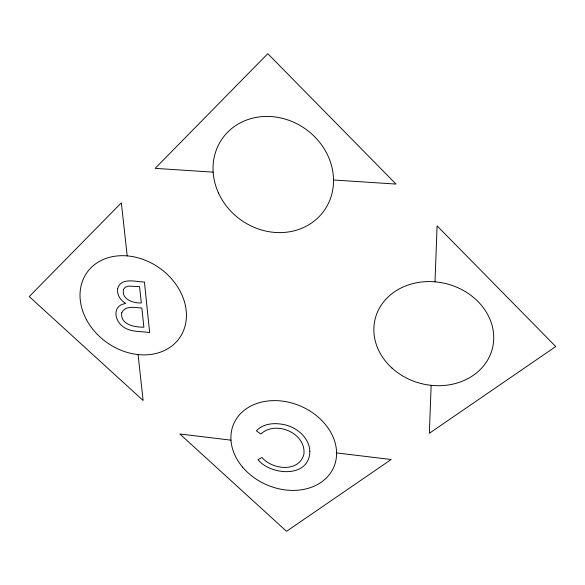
<?xml version="1.0" encoding="UTF-8"?>
<svg xmlns="http://www.w3.org/2000/svg" width="585" height="585" viewBox="0 0 585 585"><rect width="100%" height="100%" fill="white"/><g stroke="black" fill="none" stroke-linecap="round" stroke-linejoin="round"><path stroke-width="0.88" d="M431.152 385.325L429.361 433.288L555.75 346.539L437.09 225.861L435.006 281.816M213.159 172.144L155.171 168.363L267.791 53.681L396.001 184.07L333.523 179.997M230.98 440.161L179.858 433.99L286.54 531.319L391.16 459.51L336.594 452.922M127.201 255.886L121.351 202.805L29.25 296.588L143.128 400.484L138.067 354.554M117.658 288.624C116.693 294.694 120.495 300.478 125.695 303.337L122.141 304.434A14.281 11.429 35 0 0 116.59 309.845C114.587 315.6 117.453 321.918 121.87 325.721C129.439 332.455 140.371 331.132 149.643 332.543L144.436 282.058C135.961 281.846 120.839 277.012 117.658 288.624M309.831 451.203C309.67 478.442 270.877 475.503 257.941 459.671L261.978 457.528C272.12 469.536 298.328 472.819 303.79 454.83C306.993 433.426 275.762 419.811 260.793 434.07L256.413 430.801C263.857 422.911 275.806 422.553 285.707 425.01A28.599 22.449 23.4 0 1 300.953 433.273C305.992 437.909 309.619 444.249 309.831 451.203M121.746 312.778C119.976 324.755 135.047 327.308 143.881 327.19L141.855 308.054C135.201 307.688 125.197 305.063 121.746 312.778M123.45 289.502C121.366 299.52 133.453 303.315 141.314 302.971L139.588 286.628L128.356 286.109L125.139 287.301L123.45 289.502M218.468 192.948A62.376 55.794 35.4 0 0 322.328 213.028A62.376 55.794 35.4 0 0 279.052 117.607A62.376 55.794 35.4 0 0 218.468 192.948M391.979 368.045A60.46 51.48 14.3 0 0 491.905 350.276A60.46 51.48 14.3 0 0 417.5 282.592A60.46 51.48 14.3 0 0 391.979 368.045M86.397 319.527A56.665 45.615 35.4 0 0 178.542 339.285A56.665 45.615 35.4 0 0 134.755 257.02A56.665 45.615 35.4 0 0 86.397 319.527M242.563 467.101A54.515 42.844 23.4 0 0 333.026 468.782A54.515 42.844 23.4 0 0 275.652 400.63A54.515 42.844 23.4 0 0 242.563 467.101"/></g></svg>
